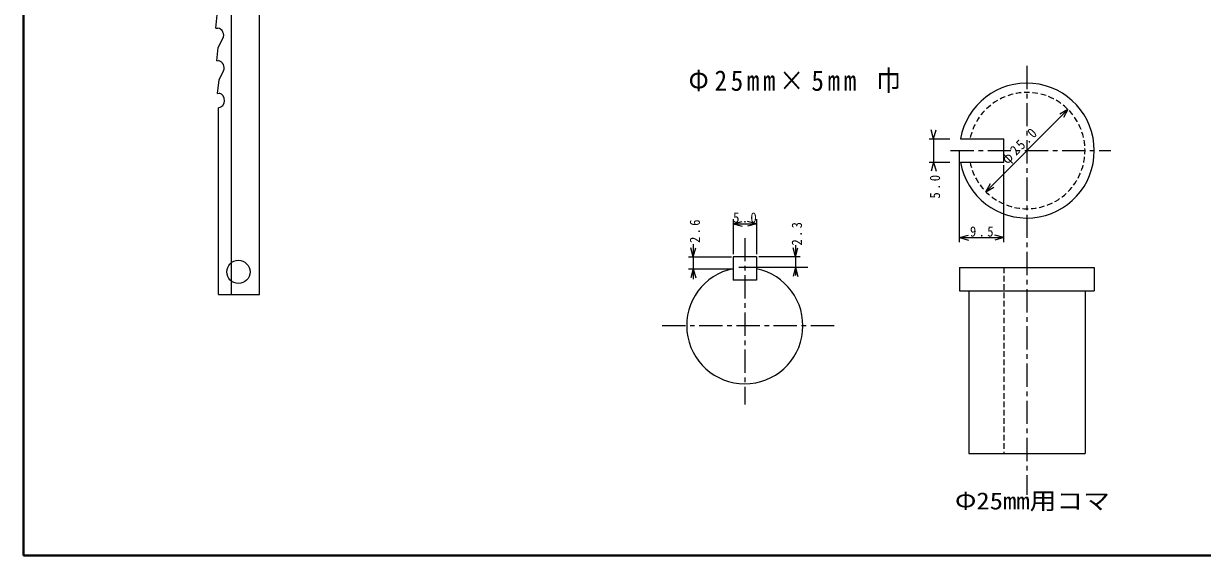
# Model space of a CAD drawing. Units: millimetres on the paper. Extents: x -199 to 190, y -134 to 140.
# Drawn here: x -198.9 to 54.8, y -134 to -19.7 of the extents above; entities that cross this region are included whole.
import ezdxf
from ezdxf.enums import TextEntityAlignment as Align

# ---------------------------------------------------------------- set-up
doc = ezdxf.new("R2010")
doc.units = ezdxf.units.MM
doc.linetypes.add('CHAIN1', pattern=[8, 5, -1, 1, -1])
doc.linetypes.add('DASHED1', pattern=[1.8, 1.2, -0.6])
for name, color, linetype, lineweight in [('0-1_外形1', 3, 'Continuous', 25), ('0-2_外形2', 3, 'Continuous', 25), ('0-3_外形3', 3, 'Continuous', 25), ('0-9_中心線', 4, 'CHAIN1', 9), ('0-A_寸法文字', 3, 'Continuous', 25)]:
    doc.layers.add(name, color=color, linetype=linetype, lineweight=lineweight)
doc.styles.add('ＭＳ ゴシック', font='')
doc.styles.get('ＭＳ ゴシック').set_extended_font_data('MS Gothic')

msp = doc.modelspace()

# ---------------------------------------------------------------- linework, layer by layer
at = {"layer": '0-1_外形1'}
for p, q in [((-41.187, -69.829), (-46.187, -69.829)), ((-46.187, -69.829), (-46.187, -74.829)), ((-41.187, -69.829), (-41.187, -74.829))]:
    msp.add_line(p, q, dxfattribs=at)
msp.add_circle((-152.649, -73.083), 2.5, dxfattribs=at)
msp.add_arc((-43.687, -84.629), 12.5, 101.53696, 78.46304, dxfattribs=at)
at = {"layer": '0-2_外形2'}
for p, q in [((-154.122, -77.904), (-154.122, 114.096)), ((-148.122, -77.904), (-148.122, 114.096)), ((-157.522, -20.687), (-157.219, -17.806)), ((-157.522, -20.687), (-157.08, -20.64)), ((-157.322, -27.687), (-157.019, -24.806)), ((-157.019, -24.806), (-155.977, -22.891)), ((-157.322, -27.687), (-156.948, -27.648)), ((-156.819, -31.806), (-155.843, -29.814)), ((-157.122, -34.687), (-156.819, -31.806)), ((-157.122, -34.687), (-156.819, -34.655)), ((-156.972, -77.904), (-156.972, -37.784)), ((-156.972, -77.904), (-148.122, -77.904))]:
    msp.add_line(p, q, dxfattribs=at)
for centre, start, end in [((-157.422, -22.204), 334.55638, 77.65659), ((-157.322, -29.204), 337.57246, 76.5022), ((-157.222, -36.204), 278.9893, 75.41005)]:
    msp.add_arc(centre, 1.6, start, end, dxfattribs=at)
at = {"layer": '0-3_外形3'}
for p, q in [((2.747, -44.492), (12.03, -44.492)), ((12.03, -49.492), (12.03, -44.492)), ((2.747, -49.492), (12.03, -49.492)), ((2.53, -72.13), (2.53, -77.13)), ((-41.187, -74.829), (-46.187, -74.829)), ((2.53, -77.13), (31.53, -77.13)), ((29.53, -77.13), (29.53, -112.13))]:
    msp.add_line(p, q, dxfattribs=at)
at = {"layer": '0-3_外形3', "linetype": 'DASHED1'}
msp.add_line((12.03, -72.13), (12.03, -112.13), dxfattribs=at)
at = {"layer": '0-3_外形3'}
for points in [[(2.53, -72.13), (31.53, -72.13), (31.53, -77.13)], [(4.53, -77.13), (4.53, -112.13), (29.53, -112.13)]]:
    msp.add_lwpolyline(points, dxfattribs=at)
msp.add_arc((17.03, -46.992), 14.5, 189.92819, 170.07181, dxfattribs=at)
at = {"layer": '0-3_外形3', "linetype": 'DASHED1'}
msp.add_arc((17.03, -46.992), 12.5, 191.53696, 168.46304, dxfattribs=at)
at = {"layer": '0-9_中心線'}
for p, q in [((17.03, -28.775), (17.03, -121.017)), ((0.604, -46.992), (35.067, -46.992)), ((-43.687, -65.792), (-43.687, -101.604)), ((-61.471, -84.629), (-24.475, -84.629))]:
    msp.add_line(p, q, dxfattribs=at)
at = {"layer": '0-A_寸法文字', "color": 5, "lineweight": 40}
for p, q in [((-198.885, 136.676), (-198.885, -134.025)), ((-198.885, -134.025), (189.954, -134.025))]:
    msp.add_line(p, q, dxfattribs=at)
at = {"layer": '0-A_寸法文字', "color": 1, "lineweight": 9}
for p, q in [((8.191, -55.831), (25.869, -38.153)), ((25.869, -38.153), (24.137, -39.153)), ((25.869, -38.153), (24.869, -39.885)), ((-3.038, -44.492), (-3.556, -42.56)), ((-3.038, -44.492), (-2.521, -42.56)), ((-4.038, -44.492), (0.469, -44.492)), ((-3.038, -44.492), (-3.038, -49.492)), ((2.53, -66.713), (2.53, -47.18)), ((-4.038, -49.492), (0.469, -49.492)), ((-3.038, -49.492), (-3.556, -51.424)), ((-3.038, -49.492), (-2.521, -51.424)), ((12.03, -66.713), (12.03, -50.111)), ((8.191, -55.831), (9.191, -54.099)), ((8.191, -55.831), (9.923, -54.831)), ((-46.187, -61.725), (-46.187, -69.273)), ((-46.187, -62.725), (-44.255, -62.207)), ((-46.187, -62.725), (-41.187, -62.725)), ((-46.187, -62.725), (-44.255, -63.242)), ((-41.187, -62.725), (-43.119, -62.207)), ((-41.187, -62.725), (-43.119, -63.242)), ((-41.187, -61.725), (-41.187, -69.273)), ((2.53, -65.713), (4.462, -65.195)), ((2.53, -65.713), (12.03, -65.713)), ((2.53, -65.713), (4.462, -66.23)), ((12.03, -65.713), (10.098, -65.195)), ((12.03, -65.713), (10.098, -66.23)), ((-54.764, -69.829), (-55.282, -67.897)), ((-54.764, -67.142), (-54.764, -74.625)), ((-54.764, -69.829), (-54.246, -67.897)), ((-32.763, -69.829), (-33.281, -67.897)), ((-32.763, -67.343), (-32.763, -73.833)), ((-32.763, -69.829), (-32.245, -67.897)), ((-55.764, -69.829), (-46.507, -69.829)), ((-31.763, -69.829), (-40.655, -69.829)), ((-55.764, -72.416), (-46.354, -72.416)), ((-54.764, -72.416), (-55.282, -74.348)), ((-54.764, -72.416), (-54.246, -74.348)), ((-30.102, -72.129), (-44.984, -72.129)), ((-31.763, -72.129), (-36.621, -72.129)), ((-32.763, -72.129), (-33.281, -74.06)), ((-32.763, -72.129), (-32.245, -74.06))]:
    msp.add_line(p, q, dxfattribs=at)

# ---------------------------------------------------------------- texts
at = {"layer": '0-A_寸法文字', "color": 5, "style": 'ＭＳ ゴシック', "width": 1.15}
msp.add_text('Φ25mm用コマ', height=3.666, dxfattribs=at).set_placement((1.543, -125.236), align=Align.BOTTOM_LEFT)
at = {"layer": '0-A_寸法文字', "color": 5, "insert": (-55.775, -34.637), "char_height": 4.399, "attachment_point": 7, "style": 'ＭＳ ゴシック'}
msp.add_mtext('\\T1.29;\\W0.9;Φ25mm×5mm\\~巾', dxfattribs=at)
at = {"layer": '0-A_寸法文字', "color": 1, "char_height": 2.199, "attachment_point": 7, "style": 'ＭＳ ゴシック'}
for s, insert, rotation in [('\\T1.3;\\W0.9;φ25.0', (13.264, -50.474), 45), ('\\T1.38;\\W0.9;5.0', (-1.635, -57.302), 90), ('\\T1.37;\\W0.9;2.6', (-53.303, -66.85), 90), ('\\T1.37;\\W0.9;2.3', (-31.36, -67.402), 90)]:
    msp.add_mtext(s, dxfattribs=dict(at, insert=insert, rotation=rotation))
for s, insert in [('\\T1.38;\\W0.9;5.0', (-46.187, -62.525)), ('\\T1.38;\\W0.9;9.5', (4.78, -65.513))]:
    msp.add_mtext(s, dxfattribs=dict(at, insert=insert))

doc.saveas('drawing.dxf')
